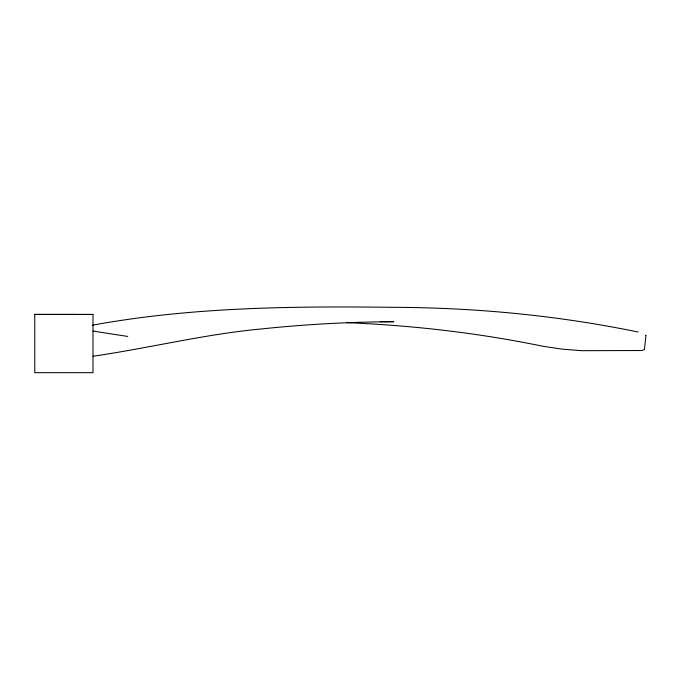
<?xml version="1.0" encoding="UTF-8"?>
<svg xmlns="http://www.w3.org/2000/svg" width="680" height="680" viewBox="0 0 680 680"><rect width="100%" height="100%" fill="white"/><g stroke="black" fill="none" stroke-linecap="round" stroke-linejoin="round"><path stroke-width="1.02" d="M645.617 335.546L646 335.172L644.444 349.571L641.827 350.514L581.859 350.693L562.164 349.146L542.844 346.256C478.227 332.911 412.454 325.397 346.545 322.643M92.472 325.185C191.845 306.96 293.216 306.127 393.899 307.326C475.838 307.632 557.821 315.477 638.104 332.01M92.998 356.226C149.243 348.1 204.535 334.228 261.231 328.967C305.303 324.326 349.579 321.903 393.899 321.725L380.214 321.725M76.678 314.44L34.765 314.449L34.765 372.674L92.998 372.674L92.998 314.449L34.765 314.449L92.998 314.449M92.998 331.075L127.721 336.438"/></g></svg>
